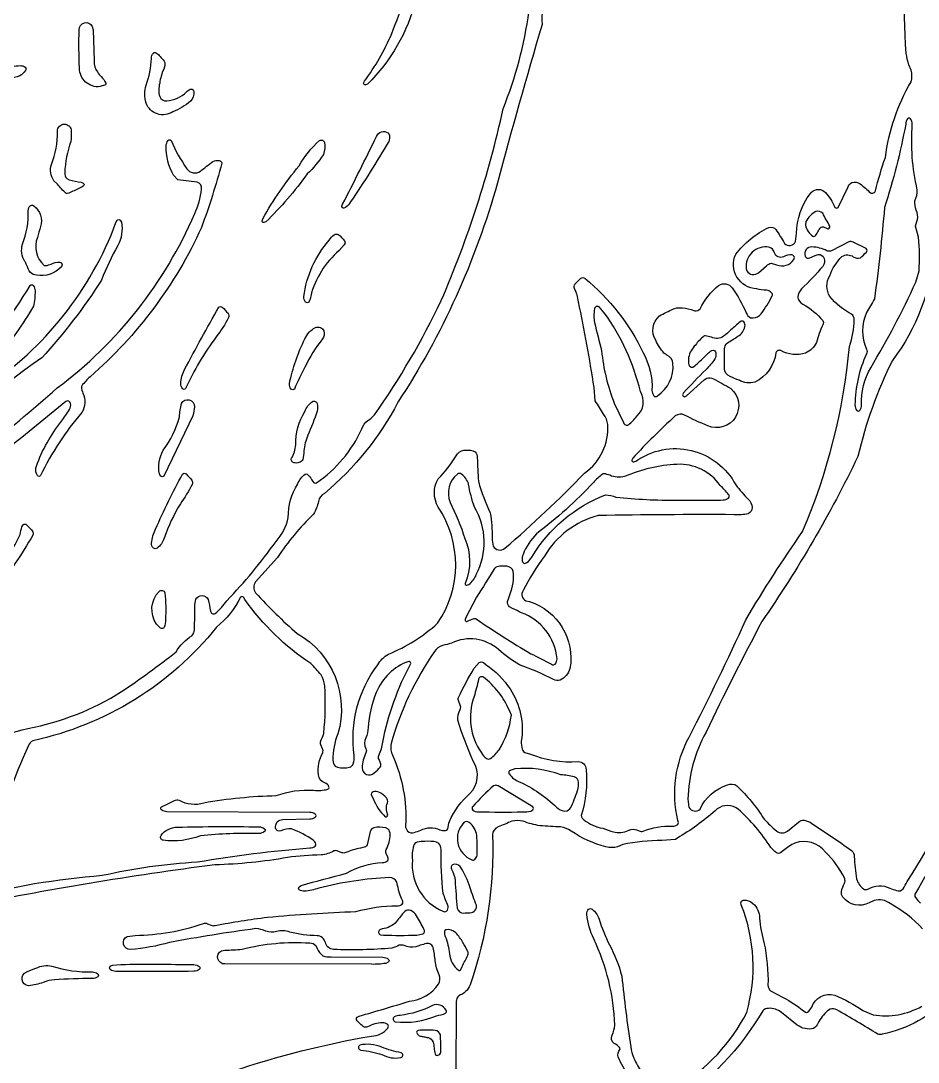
# Model space of a CAD drawing. Header units: metres. Extents: x 4.5 to 22.5, y 0.1 to 24.7.
# Drawn here: x 11.132 to 14.962, y 4.75 to 9.192 of the extents above; entities that cross this region are included whole.
import ezdxf

# ---------------------------------------------------------------- set-up
doc = ezdxf.new("R2010")
doc.units = ezdxf.units.M

msp = doc.modelspace()

# ---------------------------------------------------------------- linework, layer by layer
at = {"layer": 'Layer 1', "color": 0}
for points in [[(13.41061, 9.44205, 0.1224), (13.35653, 9.17707, 0.006), (13.16621, 8.50115, -0.0772), (12.7414, 7.5647, -0.0982), (12.42788, 7.17638, 0.1951), (12.40221, 7.14228, -0.098), (12.38173, 7.08786, 0.0522), (12.22747, 6.90301), (12.13444, 6.79912, 0.3256), (12.13444, 6.75247, 0.0305), (12.31174, 6.57817, -0.349), (12.48537, 6.15018, 0.1042), (12.46451, 6.03744, 0.1727), (12.47352, 6.013), (12.48388, 6.0079, 0.1128), (12.53487, 6.0079, 0.2255), (12.55129, 6.02296, 0.075), (12.55544, 6.05743, -0.2003), (12.65543, 6.44412, -0.1536), (12.70187, 6.49049, 0.0858), (12.9106, 6.62207, 0.3052), (12.91404, 7.11812, -0.2733), (12.91317, 7.23825, 0.0586), (12.99048, 7.33682, -0.2367), (13.02219, 7.36021, -0.1066), (13.0608, 7.35807), (13.07117, 7.35297, -0.1705), (13.08026, 7.32843, 0.0152), (13.0854, 7.22779, 0.0448), (13.1358, 7.09288, -0.0431), (13.1439, 6.98555, 0.0747), (13.14808, 6.95112, 0.4719), (13.19789, 6.94227, 0.0252), (13.53811, 7.263, 0.2647), (13.63698, 7.47028, 0.1234), (13.61947, 7.51468, 0.0145), (13.58337, 7.57135), (13.57836, 7.62822, 0.016), (13.51184, 7.99359, 0.109), (13.49523, 8.04996, -0.2465), (13.49699, 8.06855), (13.52156, 8.09445, -0.3224), (13.53941, 8.09414, -0.1094), (13.78787, 7.77585, -0.1397), (13.82561, 7.61541, 0.1624), (13.83341, 7.59227, 0.3473), (13.84887, 7.59218, 0.2738), (13.91539, 7.73071, 0.2872), (13.88931, 7.7666, -0.059), (13.87687, 7.77486, -0.0868), (13.84235, 7.8294, -0.3848), (13.85797, 7.93314, -0.0293), (13.91706, 7.96339, -0.1137), (13.94299, 7.96828, -0.059), (13.99283, 7.96036), (14.00833, 7.95566, 0.2561), (14.03088, 7.9642, -0.0987), (14.11027, 8.06338, -0.405), (14.1679, 8.05327, -0.0505), (14.2282, 7.9461, 0.1829), (14.24596, 7.92587), (14.25756, 7.92491, 0.204), (14.29162, 7.94236, 0.038), (14.33871, 8.01902, 0.3079), (14.33623, 8.03232, 0.1646), (14.31501, 8.04293, -0.0451), (14.27253, 8.04891, -0.5344), (14.18291, 8.19623, -0.1177), (14.32503, 8.31122, -0.3156), (14.35371, 8.30188, -0.0257), (14.39093, 8.24261, 0.51), (14.43848, 8.25049), (14.44272, 8.28484, -0.157), (14.50147, 8.45546, -0.42), (14.55886, 8.46557, -0.1155), (14.60134, 8.40608), (14.60666, 8.39655, 0.4619), (14.61959, 8.39655), (14.66135, 8.4815, -0.1504), (14.67908, 8.50291, -0.2128), (14.71367, 8.49666, -0.0106), (14.75868, 8.45836, 0.4781), (14.7792, 8.46727, -0.0242), (14.82167, 8.60915, -0.1027), (14.93132, 8.93217, 0.1393), (14.93132, 8.98161), (14.92172, 9.00407, -0.0372), (14.91065, 9.05335, -0.0565), (14.93577, 9.67065, -0.1494)], [(10.76988, 6.04159, -0.0417), (11.16304, 6.17307, 0.0927), (11.56256, 6.33042, 0.0188), (11.79466, 6.5003, -0.1093), (11.86256, 6.56913, 0.1943), (11.87361, 6.59441), (11.87546, 6.66374, -0.0908), (11.87964, 6.72422, -0.2924), (11.90571, 6.74068, -0.2924), (11.93158, 6.72391, -0.0051), (11.94192, 6.67358, 0.4946), (11.96169, 6.66405, 0.0644), (12.01137, 6.71782, 0.0347), (12.22144, 6.97092, 0.1297), (12.27369, 7.07335, -0.1487), (12.31394, 7.21681, -0.1389), (12.34559, 7.25864, -0.3269), (12.35469, 7.2579, -0.0917), (12.37322, 7.23479, 0.1279), (12.38587, 7.22114, 0.2835), (12.39481, 7.22099, 0.1345), (12.58783, 7.45166, -0.1786), (12.61255, 7.48668, 0.0991), (12.64114, 7.51093, 0.0425), (12.92629, 7.99857, 0.0481), (13.19056, 8.81711, 0.061), (13.30072, 9.2322, -0.1019)], [(10.62095, 7.08641, 0.0188), (11.2879, 7.62602, 0.1312), (11.87438, 8.36963, 0.0822), (11.90399, 8.47374, 0.3502), (11.88558, 8.50378), (11.80276, 8.51334), (11.78414, 8.53391, -0.1391), (11.75289, 8.65878, -0.1614), (11.7605, 8.68183, -0.4716), (11.77334, 8.68195, 0.0491), (11.84084, 8.56114, 0.4166), (11.89848, 8.55099, -0.0077), (11.95222, 8.59248, -0.1779), (11.97861, 8.59628, -0.3433), (11.98999, 8.58487, -0.0248), (11.90303, 8.31027, -0.1079), (11.42801, 7.67419, 0.0302), (11.39213, 7.63564, 0.1833), (11.39074, 7.6284, 0.0525), (11.39754, 7.60424, -0.2542), (11.39272, 7.52099, 0.0648), (11.21646, 7.25186, -0.472), (11.20363, 7.25192), (11.1988, 7.26071, -0.141), (11.1988, 7.29298, -0.0783), (11.30544, 7.48386, 0.0112), (11.34055, 7.53343, 0.1785), (11.34439, 7.55988, 0.3456), (11.3331, 7.57117), (11.32456, 7.5682, -0.0086), (10.81981, 7.16598, 0.0802)], [(10.97855, 7.62599, 0.1583), (11.53852, 8.33201), (11.54384, 8.34164, -0.4718), (11.55668, 8.34151), (11.5616, 8.33266, -0.1717), (11.54666, 8.23323, 0.0409), (11.47702, 8.08659, -0.0426), (11.22182, 7.75398, 0.0846), (10.71422, 7.27157, 0.0123)], [(15.02979, 8.21383, -0.145), (14.85178, 7.74371, 0.0573), (14.70448, 7.33413, -0.0395), (14.2949, 6.62996, 0.0112), (14.05628, 6.15702, 0.1232), (13.97924, 5.8718), (13.98339, 5.83737, 0.51), (14.03094, 5.82948, -0.211), (14.14819, 5.93238, -0.2899), (14.18773, 5.92857, -0.0604), (14.30396, 5.78685, 0.0415), (14.35777, 5.73571, 0.3236), (14.4043, 5.73555), (14.45083, 5.77401, -0.2296), (14.47536, 5.78162, -0.1121), (14.50821, 5.76826, -0.0121), (14.67778, 5.65205, -0.1981), (14.68895, 5.62687, 0.0257), (14.69848, 5.5314, 0.1536), (14.7279, 5.48849, 0.2313), (14.74662, 5.48774, -0.261), (14.84054, 5.4917, 0.0092), (14.86891, 5.48193, 0.3115), (14.89713, 5.48923, 0.0643), (14.91399, 5.52082, 0.0613), (15.19224, 6.07293, -0.0685)], [(10.57637, 7.40943, 0.0955), (11.17259, 8.0632, -0.4718), (11.18543, 8.06308, -0.1614), (11.19304, 8.04003, -0.062), (11.18618, 7.97456, -0.0418), (11.03307, 7.7571, -0.1007)], [(10.90737, 5.44975, -0.0449), (11.4799, 5.54684, -0.0411), (11.88697, 5.60382, -0.0232), (12.36585, 5.66344, 0.1627), (12.389, 5.67124, 0.2868), (12.3911, 5.68036, 0.1296), (12.38024, 5.6966, 0.0626), (12.28814, 5.74459, 0.1138), (12.2417, 5.73617, -0.4295), (12.221, 5.74487, -0.171), (12.22159, 5.7655), (12.22614, 5.77531, -0.17), (12.25064, 5.78434), (12.36585, 5.78719, 0.159), (12.389, 5.79489, 0.4821), (12.389, 5.80764, 0.159), (12.36585, 5.81534), (11.7557, 5.81813, -0.159), (11.73256, 5.82583, -0.4716), (11.73244, 5.83867), (11.74191, 5.84387, 0.0131), (11.78831, 5.86611, -0.2016), (11.80756, 5.86729, 0.2048), (11.9133, 5.85646, -0.0371), (12.2224, 5.88715, -0.1026), (12.3816, 5.90964, 0.0817), (12.44202, 5.91372, 0.3822), (12.44744, 5.92322, 0.2659), (12.42903, 5.94166, -0.3236), (12.40273, 5.97557, -0.161), (12.42074, 6.06993, 0.1991), (12.41975, 6.08707), (12.41337, 6.10328, -0.1991), (12.41238, 6.12042, 0.0543), (12.42519, 6.15132, 0.0413), (12.42921, 6.35533, 0.1138), (12.41375, 6.40173, 0.0233), (12.36932, 6.45012, -0.0905), (12.08807, 6.7233), (12.08271, 6.73289, 0.4602), (12.06978, 6.73289, -0.1045), (11.96797, 6.60564, -0.1723), (11.18401, 6.12116, 0.1865), (11.16539, 6.10049, 0.051), (11.01785, 5.67352, 0.0201)], [(14.98069, 5.31805, 0.082), (14.84175, 5.42606, 0.2543), (14.77403, 5.43886), (14.75237, 5.42998, -0.3757), (14.64075, 5.45347, -0.1943), (14.63394, 5.47766, -0.0553), (14.64706, 5.51333, 0.1994), (14.64811, 5.53248, 0.0948), (14.56573, 5.64556, 0.3246), (14.43579, 5.6846, 0.0656), (14.38623, 5.65239), (14.37472, 5.64308, -0.3289), (14.35653, 5.64311, -0.0383), (14.33264, 5.66545, 0.071), (14.19278, 5.82929, 0.328), (14.10426, 5.83059, -0.0524), (13.94429, 5.71213), (13.92585, 5.69964), (13.86827, 5.69534, 0.0535), (13.70124, 5.67829), (13.67878, 5.6687, -0.139), (13.62934, 5.6687, -0.0904), (13.48025, 5.73574, 0.1208), (13.43589, 5.75325, -0.0135), (13.34827, 5.75845, -0.0531), (13.27576, 5.77747, 0.1236), (13.22814, 5.77741, 0.0061), (13.16921, 5.75306, 0.3079), (13.14514, 5.71968, -0.0918), (13.04963, 5.07906, -0.2232), (13.00125, 5.03299, 0.1969), (12.99045, 5.00812), (12.9889, 4.68752, 0.0662)], [(15.15397, 5.83276, -0.0093), (14.94994, 5.47005, 0.3286), (14.94994, 5.45186, 0.0223), (14.97181, 5.42745, -0.1174)], [(12.03702, 4.71128, -0.0378), (12.62935, 4.86117, 0.2235), (12.69837, 4.89498, 0.3456), (12.6984, 4.91036, 0.1756), (12.67594, 4.91754, 0.1166), (12.61184, 4.89993, -0.2469), (12.59331, 4.9017, -0.0173), (12.57691, 4.9172), (12.56744, 4.92617, -0.3888), (12.56785, 4.94133), (12.57663, 4.9464, 0.0069), (12.7905, 5.00967, 0.2107), (12.91512, 5.08197, 0.2304), (12.91787, 5.12237, -0.0812), (12.9007, 5.18211, 0.0375), (12.89161, 5.23925, 0.4262), (12.85668, 5.25423, 0.0101), (12.83072, 5.24591, -0.1614), (12.77989, 5.24337, 0.1323), (12.74713, 5.24854, -0.0524), (12.71619, 5.23576, -0.0305), (12.46721, 5.23047, -0.3345), (12.43203, 5.25986, 0.3339), (12.39685, 5.28928, -0.0575), (12.27994, 5.30432, 0.1423), (12.22308, 5.30729, -0.1791), (12.17757, 5.30828, 0.0862), (12.13509, 5.31917, 0.0142), (11.76687, 5.25986, -0.0487), (11.60086, 5.23047, -0.3554), (11.57092, 5.25251, -0.3554), (11.58641, 5.28631), (11.62085, 5.29046, 0.0793), (11.91178, 5.34138, -0.1991), (11.92892, 5.34039), (11.94514, 5.33402, 0.1991), (11.96227, 5.33303, -0.0148), (12.18453, 5.36814, -0.0143), (12.56271, 5.39215, -0.0757), (12.7371, 5.41594, 0.1629), (12.76028, 5.42374, 0.2762), (12.76102, 5.43976, -0.0644), (12.74035, 5.50269), (12.73698, 5.51779, 0.2941), (12.70623, 5.53684, 0.053), (12.4036, 5.49205, -0.0734), (12.34287, 5.47846, -0.1733), (12.32035, 5.48552, -0.4796), (12.32035, 5.49829), (12.32913, 5.50328, -0.0071), (12.52286, 5.55575, -0.1187), (12.67532, 5.60147, 0.1567), (12.69843, 5.6093, 0.2811), (12.69806, 5.62365), (12.69181, 5.63921, -0.201), (12.6919, 5.65719, 0.107), (12.70843, 5.72036, 0.1833), (12.69992, 5.74425), (12.68955, 5.74932, 0.1122), (12.63857, 5.74935, 0.2386), (12.6231, 5.73395), (12.61215, 5.68296, -0.2861), (12.59714, 5.66644), (12.58205, 5.66307, 0.0536), (12.51998, 5.64352, -0.1993), (12.50198, 5.64339), (12.4858, 5.64976, 0.1991), (12.46866, 5.65075, -0.108), (12.41344, 5.63358, 0.0337), (12.27041, 5.62257, -0.0378), (11.96104, 5.59163, 0.018), (10.8893, 5.41319, 0.3363)], [(13.93522, 4.64433, 0.1378), (14.23021, 4.96215, 0.165), (14.20679, 5.42018), (14.20438, 5.42924, -0.3432), (14.21576, 5.44066, -0.2344), (14.25672, 5.42652, -0.2012), (14.28463, 5.36446, 0.0553), (14.30369, 5.25983, -0.0548), (14.32076, 5.07847, 0.1991), (14.3319, 5.05329), (14.36358, 5.03637, -0.0634), (14.48018, 4.96246, 0.3179), (14.48999, 4.96308, 0.1042), (14.50741, 4.9843, -0.3998), (14.60598, 5.03485, -0.0617), (14.72509, 4.96963), (14.76942, 4.95209, 0.1742), (14.97729, 4.98851)], [(13.7233, 4.68841, 0.0133), (13.68091, 4.77064, -0.2071), (13.68874, 4.80341, 0.2937), (13.68723, 4.81222, 0.0845), (13.66446, 4.82983, -0.3786), (13.6561, 4.86466, 0.0848), (13.66705, 4.9072, 0.1036), (13.57693, 5.27533, -0.0764), (13.54782, 5.37996, -0.1769), (13.55497, 5.40248, -0.3457), (13.57034, 5.40245, -0.1382), (13.60029, 5.3601, 0.042), (13.64391, 5.24971, -0.0646), (13.69679, 5.11696, 0.0127), (13.73506, 4.81492, 0.097), (13.7487, 4.76668, 0.0558), (13.78146, 4.70663, 0.0314)], [(15.09145, 5.02637, -0.1566), (14.80846, 4.86899, -0.197), (14.78913, 4.86909, 0.0081), (14.61399, 4.97332, 0.1688), (14.58605, 4.97629), (14.5747, 4.96929, 0.0908), (14.53405, 4.91525, -0.1322), (14.51536, 4.89374, -0.2387), (14.44566, 4.90801), (14.3784, 4.96202, 0.1779), (14.32281, 4.97923, 0.2126), (14.29824, 4.96874, -0.1187), (13.91338, 4.56748, -0.26)]]:
    msp.add_lwpolyline(points, format="xyb", dxfattribs=at)
for points in [[(12.81785, 9.27997, -0.1355), (12.61141, 8.92243), (12.60318, 8.91915, -0.4953), (12.59538, 8.92694), (12.59866, 8.9352, 0.0614), (12.71505, 9.13794, 0.0142), (12.77271, 9.29597), (12.77865, 9.32161, -0.181), (12.80965, 9.36245, -0.3752), (12.82503, 9.36248, -0.1771), (12.83218, 9.33996, -0.0823), (12.81785, 9.27997)], [(11.47074, 8.91151, -0.4512), (11.38297, 8.99064, -0.0213), (11.38161, 9.15375, -0.3554), (11.40367, 9.18376, -0.3553), (11.43754, 9.16829), (11.44058, 9.15375), (11.44481, 9.02155, 0.1659), (11.45901, 8.97409, 0.0491), (11.47519, 8.9546, -0.1064), (11.49515, 8.92592, -0.3018), (11.49373, 8.91902), (11.47074, 8.91151)], [(11.02815, 8.94182, -0.0919), (10.96766, 8.94591), (10.9577, 8.95191), (10.95319, 8.96178, -0.2343), (10.95882, 8.99572, -0.0321), (11.07706, 9.11507), (11.0856, 9.11804, -0.3456), (11.09689, 9.10675, -0.1785), (11.09305, 9.0803), (11.0485, 9.01911, 0.1785), (11.04467, 8.99265, 0.3426), (11.05605, 8.98127), (11.06506, 8.98368, -0.1171), (11.12907, 9.00129, -0.1756), (11.15153, 8.99411, -0.3457), (11.1515, 8.97873, -0.1029), (11.12835, 8.95828, -0.1085), (11.02815, 8.94182)], [(11.78104, 8.80452, -0.4907), (11.66713, 8.84149, -0.1605), (11.66741, 8.91763, 0.0719), (11.69033, 9.03182, -0.1754), (11.69807, 9.05499, -0.3047), (11.70617, 9.0566, -0.1107), (11.72325, 9.04457, 0.0116), (11.74008, 9.02585, -0.2251), (11.74726, 9.00184), (11.74225, 8.9861, 0.082), (11.72514, 8.9262, 0.1385), (11.72498, 8.86921, 0.3141), (11.75499, 8.85071, 0.1765), (11.83908, 8.8892, -0.029), (11.85505, 8.90037, -0.1399), (11.85904, 8.90148, -0.3456), (11.87033, 8.89019, -0.2311), (11.85628, 8.8491, -0.0859), (11.78104, 8.80452)], [(14.81787, 8.39636, -0.0132), (14.77496, 8.00615, -0.0319), (14.74052, 7.9478, 0.2052), (14.74102, 7.79101, -0.2604), (14.74102, 7.77155, 0.1052), (14.69189, 7.55353, 0.1593), (14.69956, 7.53039, 0.4821), (14.71231, 7.53039, 0.1587), (14.72001, 7.55353, -0.1495), (14.75918, 7.71255, 0.0305), (14.95118, 8.07743), (14.96522, 8.12526, 0.0443), (14.96309, 8.26881), (14.95013, 8.31661), (14.95019, 8.31766), (14.95934, 8.34507, 0.1181), (14.95344, 8.38455, -0.118), (14.9475, 8.42393, 0.1183), (14.95758, 8.47164, -0.0753), (14.93657, 8.7515, 0.159), (14.92887, 8.77464, 0.4821), (14.91613, 8.77464, 0.156), (14.90833, 8.75159, -0.0339), (14.81787, 8.39636)], [(11.34544, 8.67805, 0.0693), (11.31983, 8.54338, 0.1727), (11.32883, 8.51894), (11.33919, 8.5138, 0.0064), (11.38956, 8.50347), (11.39912, 8.4992, -0.4652), (11.39912, 8.48636, -0.0201), (11.35466, 8.46498, -0.0452), (11.33047, 8.45564, -0.2311), (11.32521, 8.45657, -0.0397), (11.28836, 8.49555), (11.27348, 8.50991, -0.2225), (11.26306, 8.57942, 0.0972), (11.2888, 8.72062, -0.4288), (11.31817, 8.75162, -0.4289), (11.34767, 8.72071, -0.0393), (11.34544, 8.67805)], [(12.50529, 8.40979, 0.0059), (12.65039, 8.69927, -0.4973), (12.69989, 8.71428), (12.70533, 8.70487, -0.171), (12.70236, 8.67756, -0.0165), (12.53957, 8.42043, -0.1052), (12.51853, 8.39658), (12.51033, 8.39324, -0.4884), (12.50247, 8.4011), (12.50529, 8.40979)], [(12.35469, 8.53923, -0.0424), (12.17828, 8.33461), (12.17005, 8.33133, -0.4911), (12.16216, 8.33922), (12.16498, 8.34792, -0.0479), (12.32031, 8.57361, -0.0805), (12.40737, 8.68195, -0.4898), (12.42776, 8.67307, -0.1507), (12.42365, 8.62208, -0.0573), (12.35469, 8.53923)], [(11.20332, 8.26794, 0.3137), (11.23193, 8.14911, 0.1906), (11.23868, 8.14784, 0.0521), (11.26188, 8.1548, -0.1441), (11.29805, 8.16322, -0.3438), (11.30928, 8.15187), (11.30618, 8.14342, -0.2594), (11.19868, 8.10775, -0.2013), (11.17358, 8.11879, -0.0829), (11.15728, 8.15091, 0.0359), (11.14998, 8.16557, -0.2113), (11.13931, 8.23911, 0.1026), (11.1644, 8.38213), (11.1669, 8.39627, -0.4738), (11.18816, 8.40339, -0.3028), (11.21711, 8.31423, 0.0317), (11.20332, 8.26794)], [(14.48056, 8.32038, 0.1892), (14.5114, 8.27385, 0.3205), (14.52037, 8.27429, 0.1227), (14.53361, 8.29142, -0.1036), (14.54812, 8.31178, -0.3073), (14.55713, 8.31311), (14.57263, 8.3064, 0.3099), (14.58235, 8.30725, 0.3094), (14.58503, 8.31661, -0.0258), (14.55462, 8.37214, 0.2566), (14.52526, 8.37898, 0.1634), (14.48238, 8.33567), (14.48056, 8.32038)], [(12.44824, 8.25585, -0.1096), (12.46943, 8.27967, -0.328), (12.48719, 8.28007, -0.0906), (12.51318, 8.25408, -0.3224), (12.51287, 8.23623), (12.4909, 8.21192, 0.1542), (12.36935, 8.01828, -0.0934), (12.36162, 7.99254, -0.4793), (12.34776, 7.99254, -0.1757), (12.34002, 8.01571, -0.1498), (12.44824, 8.25585)], [(14.46852, 7.01321, 0.0789), (14.66807, 7.8036, 0.0797), (14.68883, 7.91634, 0.2007), (14.67778, 7.94143, -0.107), (14.58509, 8.01602, -0.2827), (14.58444, 8.10478, -0.1157), (14.63654, 8.18679, -0.3054), (14.6849, 8.18568, 0.2105), (14.71485, 8.18107, 0.0119), (14.74068, 8.20554, 0.3811), (14.74037, 8.22076), (14.6845, 8.24827, 0.2134), (14.66538, 8.24938), (14.59181, 8.21034, -0.1894), (14.57176, 8.21142, 0.1044), (14.5084, 8.22782, 0.5349), (14.47941, 8.18893, 0.4538), (14.49918, 8.18048), (14.52164, 8.19079), (14.53467, 8.19499, -0.3879), (14.56062, 8.1785, -0.2516), (14.55493, 8.14466, -0.0181), (14.46394, 8.04853, 0.1762), (14.44739, 8.01351, 0.2534), (14.46976, 7.98391, -0.0864), (14.55474, 7.91408, -0.235), (14.55536, 7.8953, 0.0618), (14.52795, 7.81994, -0.1697), (14.48102, 7.77434, -0.2023), (14.37546, 7.78541, 0.4238), (14.35424, 7.77588, -0.2591), (14.26511, 7.65105, -0.2038), (14.19769, 7.659, -0.0111), (14.15921, 7.67478, -0.3025), (14.13514, 7.70807, -0.0137), (14.13514, 7.79259, -0.198), (14.14628, 7.81768, 0.0103), (14.19216, 7.84642, 0.2086), (14.2222, 7.88806, 0.2245), (14.21712, 7.90851, 0.3437), (14.20175, 7.90851, 0.0145), (14.16274, 7.87368, -0.0479), (14.13149, 7.84654, -0.2649), (14.07927, 7.84215, 0.045), (14.05387, 7.84806, 0.1751), (14.04718, 7.84664, 0.0655), (14.01108, 7.8092, 0.1498), (13.98203, 7.75621, 0.1109), (13.98317, 7.72477, 0.4915), (14.00356, 7.71593, 0.0267), (14.04078, 7.75033, 0.0072), (14.06683, 7.7752, -0.1408), (14.08654, 7.78773, -0.3456), (14.09783, 7.77644, -0.1788), (14.09399, 7.74999, -0.0577), (14.05541, 7.70389, 0.0081), (13.95991, 7.60489), (13.95663, 7.59663, 0.4953), (13.96443, 7.58883), (13.97266, 7.59211), (14.04851, 7.66107), (14.06012, 7.66785, -0.1686), (14.08805, 7.66488, -0.0157), (14.16171, 7.62376, -0.3727), (14.18184, 7.50173, -0.3727), (14.06395, 7.46431, -0.0178), (13.9643, 7.51019, 0.2896), (13.92476, 7.50639, 0.0195), (13.74335, 7.32645), (13.74007, 7.31819, 0.4911), (13.74796, 7.3103), (13.75665, 7.31312, -0.4529), (14.18334, 7.21251, 0.03), (14.23637, 7.15135, -0.1712), (14.25317, 7.11639, -0.3104), (14.23671, 7.08966, -0.089), (14.17595, 7.08533, 0.0058), (13.59587, 7.08149, 0.1942), (13.36637, 6.9088, 0.0389), (13.27545, 6.76123, 0.4606), (13.28788, 6.71831), (13.30307, 6.71482, -0.3751), (13.47586, 6.42868, -0.208), (13.43363, 6.37878, -0.1689), (13.40569, 6.38171, 0.0386), (13.26047, 6.44408, -0.0483), (13.17131, 6.50961, 0.3027), (12.97006, 6.53742, -0.0184), (12.93182, 6.52712, 0.2012), (12.8977, 6.5015, 0.0825), (12.71229, 6.10925, 0.1438), (12.71932, 6.05709, -0.1217), (12.7738, 5.75913, 0.1727), (12.78289, 5.73466, 0.2811), (12.81077, 5.72946, 0.009), (12.83886, 5.7392, -0.2314), (12.92016, 5.74131, 0.1215), (12.94504, 5.73781, 0.2893), (12.95388, 5.74477, -0.0084), (12.96128, 5.77682, -0.1081), (13.04895, 5.89587, 0.3537), (13.0638, 6.03132, -0.0252), (12.99682, 6.20816, -0.1297), (13.00771, 6.25472, 0.2283), (13.00759, 6.27272), (13.00122, 6.28887, -0.2067), (13.00029, 6.30595, -0.0242), (13.06705, 6.4305), (13.08818, 6.45436, -0.3345), (13.10628, 6.45445), (13.11773, 6.44507, -0.103), (13.2201, 6.34184, -0.1918), (13.26768, 6.1193, 0.0753), (13.27186, 6.08484, 0.2339), (13.28785, 6.06866), (13.30314, 6.06516, 0.1109), (13.5106, 6.03184, -0.1736), (13.53514, 6.02265, -0.1734), (13.54433, 5.99812, -0.1013), (13.52375, 5.80136, 0.1968), (13.53579, 5.78227, 0.1187), (13.61576, 5.74771, 0.0281), (13.66105, 5.73221, 0.1711), (13.72454, 5.73747, -0.2695), (13.77045, 5.7362, 0.1991), (13.78759, 5.73521, -0.1113), (13.91273, 5.75625, 0.1628), (13.9359, 5.76405, 0.2782), (13.93664, 5.78017, -0.1857), (13.98426, 6.13623, 0.0118), (14.2264, 6.63658, -0.0206), (14.46852, 7.01321)], [(14.4309, 8.17439), (14.43396, 8.1828, 0.3438), (14.42273, 8.19416, 0.1428), (14.38675, 8.18587, -0.4672), (14.3491, 8.20183, 0.0698), (14.33985, 8.21748, 0.211), (14.31563, 8.22766, 0.5052), (14.22984, 8.1252, 0.4394), (14.28055, 8.11774), (14.31495, 8.14704, -0.1624), (14.33478, 8.15911), (14.3577, 8.15149, 0.3714), (14.4309, 8.17439)], [(11.97706, 7.97039, -0.3811), (11.99228, 7.9707, -0.011), (12.01676, 7.94483, -0.2559), (12.01843, 7.9263, -0.0508), (11.96642, 7.84444, 0.0521), (11.83521, 7.62311, -0.472), (11.82238, 7.62317, -0.1732), (11.81532, 7.6457, -0.1145), (11.8311, 7.70423, -0.0067), (11.97706, 7.97039)], [(13.61053, 7.78414, 0.0687), (13.66495, 7.56096), (13.70421, 7.47802, 0.434), (13.72512, 7.46843, 0.0595), (13.76132, 7.50555, 0.3619), (13.7762, 7.61117, 0.0968), (13.62232, 7.94644), (13.60072, 7.97218, 0.5096), (13.58003, 7.96315, 0.0837), (13.58049, 7.90461, -0.0052), (13.61053, 7.78414)], [(12.27836, 7.64427, -0.0633), (12.34491, 7.83562, -0.1824), (12.3893, 7.88342, -0.4156), (12.42597, 7.86916, -0.2308), (12.42027, 7.83522, 0.0639), (12.3446, 7.71481, 0.0253), (12.29977, 7.62126, -0.4774), (12.28588, 7.62129, -0.1812), (12.27836, 7.64427)], [(11.73962, 7.36021, 0.1046), (11.80901, 7.50215, -0.0416), (11.81777, 7.55957, -0.3579), (11.85114, 7.57527, -0.3579), (11.87305, 7.54561, -0.058), (11.86618, 7.50759), (11.7429, 7.25001, -0.4774), (11.72901, 7.25004), (11.72378, 7.25907, -0.1647), (11.73962, 7.36021)], [(12.34488, 7.52619, -0.1367), (12.37653, 7.56811, -0.4911), (12.39682, 7.55932, -0.1413), (12.39682, 7.52705, -0.0245), (12.35685, 7.42409, 0.0644), (12.33974, 7.35736, -0.0612), (12.33578, 7.32085, -0.2474), (12.31892, 7.30786, -0.1708), (12.29829, 7.30727, -0.4814), (12.28727, 7.32596, 0.1348), (12.30528, 7.38332, -0.1522), (12.34488, 7.52619)], [(13.33287, 7.00418, 0.0931), (13.27545, 6.91591, 0.1626), (13.27217, 6.8889, 0.3456), (13.28346, 6.87761), (13.29191, 6.88067, 0.1076), (13.31301, 6.9045, -0.1659), (13.62795, 7.16994, -0.0878), (13.67179, 7.16029, 0.0268), (13.9325, 7.14705), (14.08313, 7.14717, 0.0235), (14.12929, 7.14844, 0.1627), (14.15243, 7.15624, 0.3459), (14.15256, 7.1717, 0.0295), (14.11667, 7.21013, 0.2595), (13.93244, 7.30013, 0.0881), (13.70894, 7.24815, -0.171), (13.64546, 7.25341, 0.0525), (13.6213, 7.26025, 0.183), (13.61406, 7.25882, 0.0302), (13.57551, 7.22294, -0.0471), (13.33287, 7.00418)], [(11.82238, 7.25882, -0.3811), (11.8376, 7.25913, -0.011), (11.86207, 7.23327, -0.2559), (11.86374, 7.21474, -0.0318), (11.81322, 7.13142, 0.0547), (11.74404, 6.98493, -0.1526), (11.71409, 6.94258, -0.3456), (11.69872, 6.94255, -0.2686), (11.69055, 6.96365, -0.105), (11.70735, 7.02361, -0.0203), (11.82238, 7.25882)], [(13.06823, 7.11806, -0.0426), (13.04286, 7.21582, 0.1516), (13.01338, 7.2587, 0.2717), (12.99537, 7.2587, 0.3333), (12.9644, 7.13801, -0.0384), (13.02724, 6.98432, -0.2049), (13.02841, 6.79235, 0.4884), (13.03627, 6.78449), (13.04447, 6.78783, 0.1343), (13.07606, 6.82978, 0.2602), (13.06823, 7.11806)], [(11.12934, 7.00133, 0.0083), (11.13674, 7.03338), (11.14181, 7.04217, -0.3887), (11.15697, 7.04257), (11.16594, 7.0331, -0.0169), (11.18144, 7.01671, -0.2559), (11.18311, 6.99818, -0.0267), (11.10852, 6.87808, 0.0407), (11.06227, 6.78594, -0.4774), (11.04838, 6.78598, -0.1812), (11.04086, 6.80896, -0.1128), (11.06697, 6.88875, 0.0317), (11.12934, 7.00133)], [(13.26867, 6.66643, 0.0179), (13.23108, 6.68478), (13.21828, 6.69288, -0.2573), (13.20971, 6.71547), (13.21469, 6.73115, 0.1147), (13.23486, 6.83353, 0.3238), (13.21549, 6.86307, 0.1066), (13.17688, 6.86521, 0.2189), (13.15349, 6.85592, -0.0066), (13.0772, 6.73412), (13.03123, 6.64635), (13.02841, 6.63766, 0.4591), (13.03596, 6.62946, -0.024), (13.05889, 6.63973, -0.211), (13.07593, 6.64066, 0.019), (13.30846, 6.49229, -0.0081), (13.39682, 6.44693, 0.2912), (13.41284, 6.44755, 0.1654), (13.42054, 6.47063, 0.2939), (13.26867, 6.66643)], [(11.71177, 6.61836, -0.3587), (11.72269, 6.75822, -0.548), (11.74763, 6.75219, -0.0418), (11.74927, 6.63819, -0.0946), (11.74395, 6.6045, -0.3099), (11.72904, 6.60075), (11.71177, 6.61836)], [(12.67653, 6.11488, -0.073), (12.79654, 6.45061, 0.4223), (12.78747, 6.45968, 0.2156), (12.64943, 6.32637, 0.0896), (12.61465, 6.17675, -0.0995), (12.6042, 6.13307, 0.2729), (12.60537, 6.0871, -0.1979), (12.60528, 6.06909, 0.107), (12.58876, 6.00592, 0.3027), (12.60695, 5.97758, 0.3028), (12.64012, 5.98346, 0.0617), (12.6665, 6.00876, 0.2537), (12.66719, 6.02538), (12.66087, 6.0414, -0.1991), (12.65988, 6.05854, 0.1109), (12.67653, 6.11488)], [(13.09799, 6.06922, 0.1115), (13.11912, 6.04536, 0.3354), (13.13722, 6.0453, 0.0581), (13.17376, 6.08243, 0.1005), (13.22592, 6.22932), (13.21744, 6.24974, 0.126), (13.10637, 6.39257, 0.4789), (13.0858, 6.38369, -0.0235), (13.06637, 6.3092, 0.2421), (13.09799, 6.06922)], [(13.43669, 5.97557, 0.1137), (13.2407, 6.00097), (13.21756, 5.99317, 0.3457), (13.21753, 5.97779, 0.1346), (13.25933, 5.94602, -0.0905), (13.41773, 5.83771, 0.1759), (13.45275, 5.82116), (13.46435, 5.82212, 0.1832), (13.48211, 5.84235, 0.0413), (13.51057, 5.91833, 0.1484), (13.51023, 5.95091, 0.2401), (13.49424, 5.96694, 0.0435), (13.43669, 5.97557)], [(13.16871, 5.92904, 0.2427), (13.15, 5.92851, 0.0268), (13.06093, 5.84074, 0.3674), (13.06096, 5.82527, 0.1759), (13.08416, 5.81754, 0.0054), (13.27412, 5.81707, 0.0687), (13.30827, 5.82091), (13.31712, 5.82583, 0.4724), (13.31721, 5.83867), (13.16871, 5.92904)], [(12.63665, 5.87446, 0.1228), (12.68785, 5.79613, 0.2959), (12.69639, 5.7985, 0.2961), (12.69772, 5.80727), (12.69259, 5.82629, -0.1335), (12.69719, 5.85658, 0.2522), (12.69283, 5.87666, 0.1077), (12.66239, 5.90048, 0.2167), (12.63554, 5.90324, 0.469), (12.62885, 5.88675), (12.63665, 5.87446)], [(13.05728, 5.61323, 0.3283), (13.0695, 5.61437, 0.1799), (13.07924, 5.63272, 0.0297), (13.07816, 5.71684, 0.1848), (13.04602, 5.77234, 0.3444), (13.02343, 5.77166, 0.544), (13.05728, 5.61323)], [(11.89916, 5.71538, -0.1249), (11.73968, 5.69629, -0.5083), (11.73065, 5.71699, -0.2387), (11.80066, 5.75211, -0.0117), (12.14929, 5.75347, -0.159), (12.17243, 5.74576, -0.4821), (12.17243, 5.73302, -0.159), (12.14929, 5.72531, 0.0301), (11.89916, 5.71538)], [(12.80368, 5.61187, 0.3309), (12.93374, 5.39357, 0.3176), (12.9494, 5.39376, 0.2178), (12.95555, 5.41538, -0.0114), (12.9347, 5.46931, -0.0304), (12.92558, 5.65781, 0.1733), (12.91639, 5.68234), (12.90652, 5.68847, 0.0731), (12.85677, 5.69122, 0.0684), (12.82379, 5.68847, 0.237), (12.8078, 5.67238, 0.0923), (12.80368, 5.61187)], [(12.99475, 5.40604, 0.3496), (13.02204, 5.38584, -0.0329), (13.05041, 5.38738, 0.4469), (13.07698, 5.41934, -0.0304), (13.05013, 5.4939, 0.0771), (13.00694, 5.58396, 0.3278), (12.97508, 5.592, 0.4059), (12.9709, 5.57267, -0.1066), (12.98556, 5.52434, 0.0095), (12.99475, 5.40604)], [(12.82166, 5.29151), (12.84795, 5.29674, 0.4172), (12.85284, 5.31688, 0.0186), (12.82101, 5.37325, 0.1679), (12.79712, 5.39685, 0.2822), (12.77042, 5.39243, 0.0285), (12.73546, 5.34927, -0.1796), (12.67387, 5.31811), (12.66394, 5.31409, 0.2851), (12.65939, 5.30255, 0.285), (12.66771, 5.29336), (12.67999, 5.29142, 0.0128), (12.82166, 5.29151)], [(12.96106, 5.21181, 0.1974), (12.99896, 5.14282, 0.4762), (13.01047, 5.14511), (13.01613, 5.15795, -0.0087), (13.04023, 5.20587, 0.231), (13.0398, 5.2223, 0.0115), (13.01907, 5.25998, 0.0581), (12.98841, 5.30116, 0.2596), (12.94637, 5.31412, 0.3232), (12.93993, 5.30676, 0.1354), (12.9437, 5.28563, -0.0717), (12.96106, 5.21181)], [(12.07659, 5.23099, -0.0822), (12.36592, 5.25831, -0.1969), (12.39079, 5.24752), (12.39701, 5.2343, 0.1066), (12.42167, 5.203, 0.0865), (12.45616, 5.19832), (12.67709, 5.19718, -0.1754), (12.70029, 5.18945, -0.4793), (12.70029, 5.17559), (12.68952, 5.17122, -0.0525), (12.62907, 5.16717), (12.00314, 5.1685, -0.3554), (11.97313, 5.19056, -0.3553), (11.9886, 5.22444), (12.00314, 5.22747, 0.0181), (12.07659, 5.23099)], [(11.19679, 5.15012, -0.1907), (11.26482, 5.15872, 0.0783), (11.43773, 5.13472, -0.159), (11.46087, 5.12701, -0.4821), (11.46087, 5.11427, -0.159), (11.43773, 5.10656, 0.0103), (11.27555, 5.10152, 0.0708), (11.228, 5.08983, -0.051), (11.16579, 5.07526, -0.3517), (11.13751, 5.10109, -0.3517), (11.1566, 5.13428), (11.19679, 5.15012)], [(11.52312, 5.16374), (11.559, 5.16671, -0.0079), (11.87085, 5.16565, -0.159), (11.894, 5.15795, -0.4821), (11.894, 5.1452, -0.159), (11.87085, 5.1375, -0.0064), (11.67428, 5.13611, -0.0062), (11.53729, 5.13691, -0.1754), (11.51408, 5.14465, -0.4793), (11.51408, 5.15851), (11.52312, 5.16374)], [(12.90686, 4.94779, 0.0573), (12.94504, 4.95831, 0.38), (12.94732, 4.97168, 0.3826), (12.88867, 4.99114, -0.0861), (12.75155, 4.94906, 0.1003), (12.72584, 4.94281, 0.286), (12.72127, 4.93129, 0.2858), (12.72959, 4.92211, 0.1319), (12.90686, 4.94779)], [(12.92261, 4.86633, 0.2607), (12.90098, 4.88518, 0.0286), (12.82778, 4.88505, 0.4541), (12.82209, 4.87407, 0.243), (12.83743, 4.86067, 0.0287), (12.85167, 4.85804, -0.0373), (12.8701, 4.8543, -0.2578), (12.8917, 4.83543, -0.071), (12.89591, 4.8104, 0.0732), (12.90033, 4.78463, 0.4184), (12.91218, 4.77875, 0.2716), (12.92431, 4.79286, 0.0276), (12.92261, 4.86633)], [(12.67331, 4.78206, 0.1749), (12.75341, 4.76931, 0.3348), (12.76244, 4.77856, 0.3347), (12.75604, 4.78976, -0.0495), (12.67244, 4.81368, 0.159), (12.57864, 4.82212, 0.3306), (12.57327, 4.80969, 0.3307), (12.58362, 4.80093, -0.0518), (12.67331, 4.78206)]]:
    msp.add_lwpolyline(points, format="xyb", close=True, dxfattribs=at)

doc.saveas('drawing.dxf')
